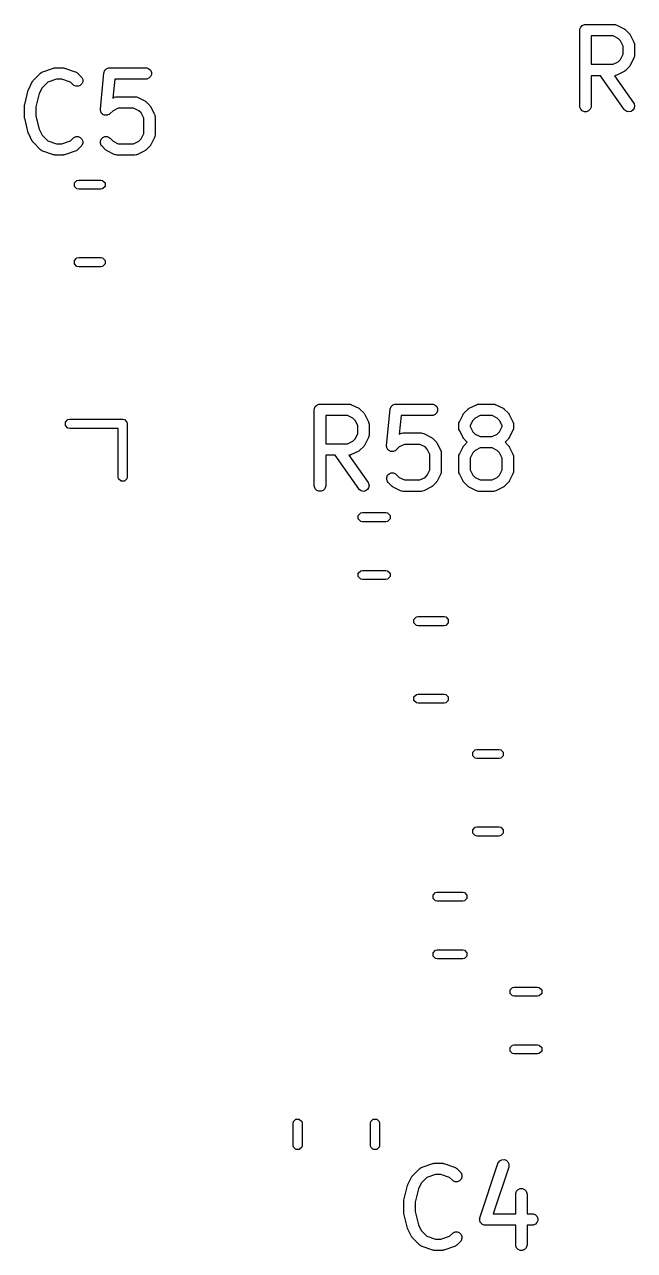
# Model space of a CAD drawing. Extents: x 1.07 to 8.07, y -3.47 to -0.77.
# Drawn here: x 5.261 to 5.578, y -2.167 to -1.531 of the extents above; entities that cross this region are included whole.
import ezdxf

# ---------------------------------------------------------------- set-up
doc = ezdxf.new("R2010")
doc.units = 0
doc.header["$MEASUREMENT"] = 0
doc.layers.add('BLACK', color=7, linetype='CONTINUOUS')

msp = doc.modelspace()

# ---------------------------------------------------------------- linework, layer by layer
at = {"layer": 'BLACK', "linetype": 'CONTINUOUS'}
for p, q in [((5.54969, -1.53308), (5.55013, -1.53201)), ((5.55013, -1.53201), (5.55095, -1.5312)), ((5.55095, -1.5312), (5.55201, -1.53076)), ((5.55201, -1.53076), (5.55259, -1.5307)), ((5.55259, -1.5307), (5.56759, -1.5307)), ((5.56759, -1.5307), (5.56816, -1.53076)), ((5.56816, -1.53076), (5.56826, -1.5308)), ((5.56826, -1.5308), (5.56837, -1.53081)), ((5.56837, -1.53081), (5.56891, -1.53101)), ((5.56891, -1.53101), (5.57266, -1.53289)), ((5.54963, -1.53365), (5.54969, -1.53308)), ((5.54963, -1.57302), (5.54963, -1.53365)), ((5.56689, -1.53661), (5.55554, -1.53661)), ((5.55554, -1.53661), (5.55554, -1.55132)), ((5.56959, -1.53796), (5.56689, -1.53661)), ((5.57078, -1.53915), (5.56959, -1.53796)), ((5.57266, -1.53289), (5.5729, -1.53304)), ((5.5729, -1.53304), (5.57298, -1.53307)), ((5.57298, -1.53307), (5.57306, -1.53314)), ((5.57306, -1.53314), (5.57315, -1.5332)), ((5.57315, -1.5332), (5.5732, -1.53326)), ((5.5732, -1.53326), (5.57342, -1.53344)), ((5.57342, -1.53344), (5.5753, -1.53532)), ((5.5753, -1.53532), (5.57548, -1.53554)), ((5.57548, -1.53554), (5.57554, -1.53559)), ((5.57554, -1.53559), (5.5756, -1.53568)), ((5.5756, -1.53568), (5.57566, -1.53576)), ((5.57566, -1.53576), (5.57569, -1.53584)), ((5.57569, -1.53584), (5.57585, -1.53608)), ((5.57585, -1.53608), (5.57773, -1.53983)), ((5.57213, -1.54185), (5.57078, -1.53915)), ((5.57213, -1.54608), (5.57213, -1.54185)), ((5.57773, -1.53983), (5.57793, -1.54037)), ((5.57793, -1.54037), (5.57794, -1.54048)), ((5.57794, -1.54048), (5.57798, -1.54058)), ((5.57798, -1.54058), (5.57804, -1.54115)), ((5.57804, -1.54115), (5.57804, -1.54678)), ((5.55554, -1.55132), (5.56689, -1.55132)), ((5.56689, -1.55132), (5.56959, -1.54998)), ((5.56959, -1.54998), (5.57078, -1.54878)), ((5.57078, -1.54878), (5.57213, -1.54608)), ((5.57773, -1.5481), (5.57585, -1.55185)), ((5.57793, -1.54756), (5.57773, -1.5481)), ((5.57794, -1.54745), (5.57793, -1.54756)), ((5.57798, -1.54735), (5.57794, -1.54745)), ((5.57804, -1.54678), (5.57798, -1.54735)), ((5.266, -1.55963), (5.26975, -1.55588)), ((5.26975, -1.55588), (5.2702, -1.55551)), ((5.2702, -1.55551), (5.2703, -1.55547)), ((5.2703, -1.55547), (5.27038, -1.5554)), ((5.27038, -1.5554), (5.27091, -1.55517)), ((5.27091, -1.55517), (5.27653, -1.55329)), ((5.27653, -1.55329), (5.27682, -1.55323)), ((5.27682, -1.55323), (5.27689, -1.5532)), ((5.27689, -1.5532), (5.27699, -1.55319)), ((5.27699, -1.55319), (5.2771, -1.55317)), ((5.2771, -1.55317), (5.27717, -1.55317)), ((5.27717, -1.55317), (5.27747, -1.55314)), ((5.27747, -1.55314), (5.28121, -1.55314)), ((5.28121, -1.55314), (5.28151, -1.55317)), ((5.28151, -1.55317), (5.28158, -1.55317)), ((5.28158, -1.55317), (5.28169, -1.55319)), ((5.28169, -1.55319), (5.28179, -1.5532)), ((5.28179, -1.5532), (5.28186, -1.55323)), ((5.28186, -1.55323), (5.28215, -1.55329)), ((5.28215, -1.55329), (5.28777, -1.55517)), ((5.28777, -1.55517), (5.2883, -1.5554)), ((5.2883, -1.5554), (5.28838, -1.55547)), ((5.28838, -1.55547), (5.28848, -1.55551)), ((5.28848, -1.55551), (5.28893, -1.55588)), ((5.28893, -1.55588), (5.2908, -1.55776)), ((5.2908, -1.55776), (5.29117, -1.5582)), ((5.30077, -1.57455), (5.30265, -1.5558)), ((5.30265, -1.5558), (5.30269, -1.55559)), ((5.30269, -1.55552), (5.30272, -1.55545)), ((5.30269, -1.55559), (5.30269, -1.55552)), ((5.30272, -1.55545), (5.30276, -1.55523)), ((5.30276, -1.55523), (5.30297, -1.55485)), ((5.30297, -1.55485), (5.30313, -1.55445)), ((5.30313, -1.55445), (5.30324, -1.55435)), ((5.30324, -1.55435), (5.30331, -1.55422)), ((5.30331, -1.55422), (5.30364, -1.55395)), ((5.30364, -1.55395), (5.30395, -1.55364)), ((5.30395, -1.55364), (5.30408, -1.55358)), ((5.30408, -1.55358), (5.3042, -1.55349)), ((5.3042, -1.55349), (5.30461, -1.55336)), ((5.30461, -1.55336), (5.30501, -1.5532)), ((5.30501, -1.5532), (5.30523, -1.55318)), ((5.30523, -1.55318), (5.3053, -1.55316)), ((5.3053, -1.55316), (5.30537, -1.55316)), ((5.30537, -1.55316), (5.30559, -1.55314)), ((5.30559, -1.55314), (5.32433, -1.55314)), ((5.32433, -1.55314), (5.32491, -1.5532)), ((5.32491, -1.5532), (5.32597, -1.55364)), ((5.32597, -1.55364), (5.32679, -1.55445)), ((5.32679, -1.55774), (5.32597, -1.55855)), ((5.32679, -1.55445), (5.32723, -1.55552)), ((5.32723, -1.55667), (5.32679, -1.55774)), ((5.32723, -1.55552), (5.32723, -1.55667)), ((5.56042, -1.55723), (5.55554, -1.55723)), ((5.55554, -1.55723), (5.55554, -1.57302)), ((5.57267, -1.57472), (5.56042, -1.55723)), ((5.56816, -1.55717), (5.56763, -1.55723)), ((5.56763, -1.55723), (5.5775, -1.57133)), ((5.56826, -1.55713), (5.56816, -1.55717)), ((5.56837, -1.55712), (5.56826, -1.55713)), ((5.56891, -1.55692), (5.56837, -1.55712)), ((5.57266, -1.55504), (5.56891, -1.55692)), ((5.5729, -1.55489), (5.57266, -1.55504)), ((5.57298, -1.55486), (5.5729, -1.55489)), ((5.57306, -1.55479), (5.57298, -1.55486)), ((5.57315, -1.55473), (5.57306, -1.55479)), ((5.5732, -1.55468), (5.57315, -1.55473)), ((5.57342, -1.55449), (5.5732, -1.55468)), ((5.5753, -1.55262), (5.57342, -1.55449)), ((5.57548, -1.55239), (5.5753, -1.55262)), ((5.57554, -1.55234), (5.57548, -1.55239)), ((5.5756, -1.55225), (5.57554, -1.55234)), ((5.57566, -1.55217), (5.5756, -1.55225)), ((5.57569, -1.5521), (5.57566, -1.55217)), ((5.57585, -1.55185), (5.57569, -1.5521)), ((5.26358, -1.56415), (5.26545, -1.5604)), ((5.26545, -1.5604), (5.26561, -1.56015)), ((5.26561, -1.56015), (5.26564, -1.56008)), ((5.26564, -1.56008), (5.2657, -1.56)), ((5.2657, -1.56), (5.26576, -1.55991)), ((5.26576, -1.55991), (5.26582, -1.55986)), ((5.26582, -1.55986), (5.266, -1.55963)), ((5.27052, -1.56347), (5.269, -1.5665)), ((5.27344, -1.56055), (5.27052, -1.56347)), ((5.27794, -1.55905), (5.27344, -1.56055)), ((5.28074, -1.55905), (5.27794, -1.55905)), ((5.28524, -1.56055), (5.28074, -1.55905)), ((5.28663, -1.56193), (5.28524, -1.56055)), ((5.28707, -1.5623), (5.28663, -1.56193)), ((5.28814, -1.56274), (5.28707, -1.5623)), ((5.28929, -1.56274), (5.28814, -1.56274)), ((5.29035, -1.5623), (5.28929, -1.56274)), ((5.29117, -1.56149), (5.29035, -1.5623)), ((5.29117, -1.5582), (5.29161, -1.55927)), ((5.29161, -1.56042), (5.29117, -1.56149)), ((5.29161, -1.55927), (5.29161, -1.56042)), ((5.30826, -1.55905), (5.30728, -1.56882)), ((5.32433, -1.55905), (5.30826, -1.55905)), ((5.32491, -1.55899), (5.32433, -1.55905)), ((5.32597, -1.55855), (5.32491, -1.55899)), ((5.26148, -1.57225), (5.26335, -1.56475)), ((5.26335, -1.56475), (5.26337, -1.56471)), ((5.26337, -1.56469), (5.26346, -1.56445)), ((5.26337, -1.56471), (5.26337, -1.56469)), ((5.26346, -1.56445), (5.26355, -1.56421)), ((5.26355, -1.56421), (5.26356, -1.56419)), ((5.26356, -1.56419), (5.26358, -1.56415)), ((5.269, -1.5665), (5.26729, -1.57333)), ((5.30728, -1.56882), (5.30802, -1.56845)), ((5.30802, -1.56845), (5.30856, -1.56825)), ((5.30856, -1.56825), (5.30866, -1.56824)), ((5.30866, -1.56824), (5.30876, -1.5682)), ((5.30876, -1.5682), (5.30934, -1.56814)), ((5.30934, -1.56814), (5.31871, -1.56814)), ((5.31871, -1.56814), (5.31929, -1.5682)), ((5.31929, -1.5682), (5.31938, -1.56824)), ((5.31938, -1.56824), (5.31949, -1.56825)), ((5.31949, -1.56825), (5.32003, -1.56845)), ((5.32003, -1.56845), (5.32378, -1.57033)), ((5.32378, -1.57033), (5.32403, -1.57048)), ((5.32403, -1.57048), (5.3241, -1.57051)), ((5.26139, -1.57282), (5.26142, -1.57261)), ((5.2614, -1.57287), (5.26139, -1.57282)), ((5.26139, -1.57297), (5.2614, -1.57287)), ((5.26139, -1.57859), (5.26139, -1.57297)), ((5.26142, -1.57261), (5.26145, -1.57239)), ((5.26145, -1.57239), (5.26146, -1.57235)), ((5.26146, -1.57235), (5.26148, -1.57225)), ((5.26729, -1.57333), (5.26729, -1.57823)), ((5.30077, -1.57513), (5.30077, -1.57455)), ((5.30082, -1.57527), (5.30077, -1.57513)), ((5.30082, -1.57542), (5.30082, -1.57527)), ((5.30098, -1.57582), (5.30082, -1.57542)), ((5.30111, -1.57623), (5.30098, -1.57582)), ((5.3012, -1.57635), (5.30111, -1.57623)), ((5.30126, -1.57648), (5.3012, -1.57635)), ((5.30156, -1.57679), (5.30126, -1.57648)), ((5.30184, -1.57712), (5.30156, -1.57679)), ((5.30734, -1.57539), (5.3058, -1.57693)), ((5.31003, -1.57405), (5.30734, -1.57539)), ((5.31801, -1.57405), (5.31003, -1.57405)), ((5.32071, -1.57539), (5.31801, -1.57405)), ((5.32191, -1.57659), (5.32071, -1.57539)), ((5.32326, -1.57929), (5.32191, -1.57659)), ((5.3241, -1.57051), (5.32418, -1.57058)), ((5.32418, -1.57058), (5.32427, -1.57064)), ((5.32427, -1.57064), (5.32432, -1.57069)), ((5.32432, -1.57069), (5.32455, -1.57088)), ((5.32455, -1.57088), (5.32642, -1.57275)), ((5.32642, -1.57275), (5.32661, -1.57298)), ((5.32661, -1.57298), (5.32667, -1.57303)), ((5.32667, -1.57303), (5.32672, -1.57312)), ((5.32672, -1.57312), (5.32679, -1.5732)), ((5.32679, -1.5732), (5.32682, -1.57327)), ((5.32682, -1.57327), (5.32698, -1.57352)), ((5.32698, -1.57352), (5.32885, -1.57727)), ((5.54969, -1.5736), (5.54963, -1.57302)), ((5.55013, -1.57466), (5.54969, -1.5736)), ((5.55095, -1.57548), (5.55013, -1.57466)), ((5.55201, -1.57592), (5.55095, -1.57548)), ((5.55316, -1.57592), (5.55201, -1.57592)), ((5.55423, -1.57548), (5.55316, -1.57592)), ((5.55504, -1.57466), (5.55423, -1.57548)), ((5.55548, -1.5736), (5.55504, -1.57466)), ((5.55554, -1.57302), (5.55548, -1.5736)), ((5.57304, -1.57516), (5.57267, -1.57472)), ((5.57401, -1.57578), (5.57304, -1.57516)), ((5.57515, -1.57598), (5.57401, -1.57578)), ((5.57627, -1.57573), (5.57515, -1.57598)), ((5.57722, -1.57507), (5.57627, -1.57573)), ((5.57784, -1.57409), (5.57722, -1.57507)), ((5.5775, -1.57133), (5.57779, -1.57184)), ((5.57779, -1.57184), (5.57804, -1.57296)), ((5.57804, -1.57296), (5.57784, -1.57409)), ((5.2614, -1.57869), (5.26139, -1.57859)), ((5.26139, -1.57874), (5.2614, -1.57869)), ((5.26142, -1.57895), (5.26139, -1.57874)), ((5.26145, -1.57917), (5.26142, -1.57895)), ((5.26146, -1.57921), (5.26145, -1.57917)), ((5.26148, -1.57931), (5.26146, -1.57921)), ((5.26335, -1.58681), (5.26148, -1.57931)), ((5.26729, -1.57823), (5.269, -1.58506)), ((5.30197, -1.57719), (5.30184, -1.57712)), ((5.30207, -1.5773), (5.30197, -1.57719)), ((5.30247, -1.57746), (5.30207, -1.5773)), ((5.30285, -1.57767), (5.30247, -1.57746)), ((5.303, -1.57768), (5.30285, -1.57767)), ((5.30314, -1.57774), (5.303, -1.57768)), ((5.30357, -1.57774), (5.30314, -1.57774)), ((5.304, -1.57778), (5.30357, -1.57774)), ((5.30414, -1.57774), (5.304, -1.57778)), ((5.30429, -1.57774), (5.30414, -1.57774)), ((5.30469, -1.57757), (5.30429, -1.57774)), ((5.3051, -1.57745), (5.30469, -1.57757)), ((5.30522, -1.57735), (5.3051, -1.57745)), ((5.30535, -1.5773), (5.30522, -1.57735)), ((5.3058, -1.57693), (5.30535, -1.5773)), ((5.32326, -1.58727), (5.32326, -1.57929)), ((5.32885, -1.57727), (5.32906, -1.57781)), ((5.32906, -1.57781), (5.32906, -1.57792)), ((5.32906, -1.57792), (5.32911, -1.57802)), ((5.32911, -1.57802), (5.32916, -1.57859)), ((5.32916, -1.57859), (5.32916, -1.58797)), ((5.26337, -1.58685), (5.26335, -1.58681)), ((5.26337, -1.58687), (5.26337, -1.58685)), ((5.26346, -1.58711), (5.26337, -1.58687)), ((5.26355, -1.58735), (5.26346, -1.58711)), ((5.26356, -1.58737), (5.26355, -1.58735)), ((5.26358, -1.58741), (5.26356, -1.58737)), ((5.26545, -1.59116), (5.26358, -1.58741)), ((5.269, -1.58506), (5.27052, -1.58809)), ((5.27052, -1.58809), (5.27344, -1.59101)), ((5.28663, -1.58963), (5.28707, -1.58926)), ((5.28707, -1.58926), (5.28814, -1.58882)), ((5.28814, -1.58882), (5.28929, -1.58882)), ((5.28929, -1.58882), (5.29035, -1.58926)), ((5.29035, -1.58926), (5.29117, -1.59008)), ((5.30126, -1.59008), (5.30207, -1.58926)), ((5.30207, -1.58926), (5.30314, -1.58882)), ((5.30314, -1.58882), (5.30429, -1.58882)), ((5.30429, -1.58882), (5.30535, -1.58926)), ((5.30535, -1.58926), (5.3058, -1.58963)), ((5.32191, -1.58997), (5.32326, -1.58727)), ((5.32885, -1.58929), (5.32698, -1.59304)), ((5.32906, -1.58875), (5.32885, -1.58929)), ((5.32911, -1.58854), (5.32906, -1.58864)), ((5.32906, -1.58864), (5.32906, -1.58875)), ((5.32916, -1.58797), (5.32911, -1.58854)), ((5.26561, -1.59141), (5.26545, -1.59116)), ((5.26564, -1.59148), (5.26561, -1.59141)), ((5.2657, -1.59156), (5.26564, -1.59148)), ((5.26576, -1.59165), (5.2657, -1.59156)), ((5.26582, -1.5917), (5.26576, -1.59165)), ((5.266, -1.59193), (5.26582, -1.5917)), ((5.26975, -1.59568), (5.266, -1.59193)), ((5.2702, -1.59605), (5.26975, -1.59568)), ((5.27344, -1.59101), (5.27794, -1.59251)), ((5.27794, -1.59251), (5.28074, -1.59251)), ((5.28074, -1.59251), (5.28524, -1.59101)), ((5.28524, -1.59101), (5.28663, -1.58963)), ((5.28893, -1.59568), (5.28848, -1.59605)), ((5.2908, -1.5938), (5.28893, -1.59568)), ((5.29117, -1.59336), (5.2908, -1.5938)), ((5.29117, -1.59008), (5.29161, -1.59114)), ((5.29161, -1.59229), (5.29117, -1.59336)), ((5.29161, -1.59114), (5.29161, -1.59229)), ((5.30082, -1.59114), (5.30126, -1.59008)), ((5.30082, -1.59229), (5.30082, -1.59114)), ((5.30126, -1.59336), (5.30082, -1.59229)), ((5.30162, -1.5938), (5.30126, -1.59336)), ((5.3035, -1.59568), (5.30162, -1.5938)), ((5.30373, -1.59586), (5.3035, -1.59568)), ((5.30378, -1.59592), (5.30373, -1.59586)), ((5.30387, -1.59598), (5.30378, -1.59592)), ((5.3058, -1.58963), (5.30734, -1.59116)), ((5.30734, -1.59116), (5.31003, -1.59251)), ((5.31003, -1.59251), (5.31801, -1.59251)), ((5.31801, -1.59251), (5.32071, -1.59116)), ((5.32071, -1.59116), (5.32191, -1.58997)), ((5.32427, -1.59592), (5.32418, -1.59598)), ((5.32432, -1.59586), (5.32427, -1.59592)), ((5.32455, -1.59568), (5.32432, -1.59586)), ((5.32642, -1.5938), (5.32455, -1.59568)), ((5.32661, -1.59358), (5.32642, -1.5938)), ((5.32667, -1.59353), (5.32661, -1.59358)), ((5.32672, -1.59344), (5.32667, -1.59353)), ((5.32679, -1.59336), (5.32672, -1.59344)), ((5.32682, -1.59328), (5.32679, -1.59336)), ((5.32698, -1.59304), (5.32682, -1.59328)), ((5.2703, -1.59609), (5.2702, -1.59605)), ((5.27038, -1.59616), (5.2703, -1.59609)), ((5.27091, -1.59639), (5.27038, -1.59616)), ((5.27653, -1.59827), (5.27091, -1.59639)), ((5.27682, -1.59833), (5.27653, -1.59827)), ((5.27689, -1.59836), (5.27682, -1.59833)), ((5.27699, -1.59837), (5.27689, -1.59836)), ((5.2771, -1.59839), (5.27699, -1.59837)), ((5.27717, -1.59839), (5.2771, -1.59839)), ((5.27747, -1.59842), (5.27717, -1.59839)), ((5.28121, -1.59842), (5.27747, -1.59842)), ((5.28151, -1.59839), (5.28121, -1.59842)), ((5.28158, -1.59839), (5.28151, -1.59839)), ((5.28169, -1.59837), (5.28158, -1.59839)), ((5.28179, -1.59836), (5.28169, -1.59837)), ((5.28186, -1.59833), (5.28179, -1.59836)), ((5.28215, -1.59827), (5.28186, -1.59833)), ((5.28777, -1.59639), (5.28215, -1.59827)), ((5.2883, -1.59616), (5.28777, -1.59639)), ((5.28838, -1.59609), (5.2883, -1.59616)), ((5.28848, -1.59605), (5.28838, -1.59609)), ((5.30395, -1.59605), (5.30387, -1.59598)), ((5.30402, -1.59608), (5.30395, -1.59605)), ((5.30427, -1.59623), (5.30402, -1.59608)), ((5.30802, -1.59811), (5.30427, -1.59623)), ((5.30856, -1.59831), (5.30802, -1.59811)), ((5.30866, -1.59832), (5.30856, -1.59831)), ((5.30876, -1.59836), (5.30866, -1.59832)), ((5.30934, -1.59842), (5.30876, -1.59836)), ((5.31871, -1.59842), (5.30934, -1.59842)), ((5.31929, -1.59836), (5.31871, -1.59842)), ((5.31938, -1.59832), (5.31929, -1.59836)), ((5.31949, -1.59831), (5.31938, -1.59832)), ((5.32003, -1.59811), (5.31949, -1.59831)), ((5.32378, -1.59623), (5.32003, -1.59811)), ((5.32403, -1.59608), (5.32378, -1.59623)), ((5.3241, -1.59605), (5.32403, -1.59608)), ((5.32418, -1.59598), (5.3241, -1.59605)), ((5.28733, -1.61288), (5.28861, -1.6116)), ((5.28733, -1.61468), (5.28733, -1.61288)), ((5.28861, -1.61596), (5.28733, -1.61468)), ((5.28861, -1.6116), (5.28952, -1.61142)), ((5.28952, -1.61142), (5.30103, -1.61142)), ((5.30103, -1.61142), (5.30194, -1.6116)), ((5.30194, -1.6116), (5.30322, -1.61288)), ((5.30322, -1.61468), (5.30194, -1.61596)), ((5.30322, -1.61288), (5.30322, -1.61468)), ((5.28952, -1.61614), (5.28861, -1.61596)), ((5.30103, -1.61614), (5.28952, -1.61614)), ((5.30194, -1.61596), (5.30103, -1.61614)), ((5.28733, -1.65303), (5.28861, -1.65175)), ((5.28733, -1.65484), (5.28733, -1.65303)), ((5.28861, -1.65175), (5.28952, -1.65157)), ((5.28952, -1.65157), (5.30103, -1.65157)), ((5.30103, -1.65157), (5.30194, -1.65175)), ((5.30194, -1.65175), (5.30322, -1.65303)), ((5.30322, -1.65303), (5.30322, -1.65484)), ((5.28861, -1.65612), (5.28733, -1.65484)), ((5.28952, -1.6563), (5.28861, -1.65612)), ((5.30103, -1.6563), (5.28952, -1.6563)), ((5.30194, -1.65612), (5.30103, -1.6563)), ((5.30322, -1.65484), (5.30194, -1.65612)), ((5.4119, -1.72993), (5.41234, -1.72886)), ((5.41234, -1.72886), (5.41315, -1.72805)), ((5.41315, -1.72805), (5.41422, -1.72761)), ((5.41422, -1.72761), (5.41479, -1.72755)), ((5.41479, -1.72755), (5.42979, -1.72755)), ((5.42979, -1.72755), (5.43037, -1.72761)), ((5.43037, -1.72761), (5.43046, -1.72765)), ((5.43046, -1.72765), (5.43057, -1.72766)), ((5.43057, -1.72766), (5.43111, -1.72786)), ((5.43111, -1.72786), (5.43486, -1.72974)), ((5.45134, -1.72964), (5.45154, -1.72926)), ((5.45154, -1.72926), (5.45171, -1.72886)), ((5.45171, -1.72886), (5.45181, -1.72876)), ((5.45181, -1.72876), (5.45188, -1.72863)), ((5.45188, -1.72863), (5.45222, -1.72835)), ((5.45222, -1.72835), (5.45252, -1.72805)), ((5.45252, -1.72805), (5.45266, -1.72799)), ((5.45266, -1.72799), (5.45277, -1.7279)), ((5.45277, -1.7279), (5.45319, -1.72777)), ((5.45319, -1.72777), (5.45359, -1.72761)), ((5.45359, -1.72761), (5.45381, -1.72759)), ((5.45381, -1.72759), (5.45388, -1.72757)), ((5.45388, -1.72757), (5.45395, -1.72757)), ((5.45395, -1.72757), (5.45416, -1.72755)), ((5.45416, -1.72755), (5.47291, -1.72755)), ((5.47291, -1.72755), (5.47349, -1.72761)), ((5.47349, -1.72761), (5.47455, -1.72805)), ((5.47455, -1.72805), (5.47536, -1.72886)), ((5.47536, -1.72886), (5.47581, -1.72993)), ((5.49221, -1.72974), (5.49596, -1.72786)), ((5.49596, -1.72786), (5.4965, -1.72766)), ((5.4965, -1.72766), (5.49661, -1.72765)), ((5.49661, -1.72765), (5.49671, -1.72761)), ((5.49671, -1.72761), (5.49728, -1.72755)), ((5.49728, -1.72755), (5.50478, -1.72755)), ((5.50478, -1.72755), (5.50536, -1.72761)), ((5.50536, -1.72761), (5.50545, -1.72765)), ((5.50545, -1.72765), (5.50556, -1.72766)), ((5.50556, -1.72766), (5.5061, -1.72786)), ((5.5061, -1.72786), (5.50985, -1.72974)), ((5.28266, -1.73689), (5.28394, -1.73561)), ((5.28394, -1.73561), (5.28484, -1.73543)), ((5.28484, -1.73543), (5.3124, -1.73543)), ((5.3124, -1.73543), (5.31331, -1.73561)), ((5.31331, -1.73561), (5.31458, -1.73689)), ((5.41184, -1.7305), (5.4119, -1.72993)), ((5.41184, -1.76987), (5.41184, -1.7305)), ((5.42909, -1.73346), (5.41774, -1.73346)), ((5.41774, -1.73346), (5.41774, -1.74817)), ((5.43179, -1.73481), (5.42909, -1.73346)), ((5.43299, -1.736), (5.43179, -1.73481)), ((5.43486, -1.72974), (5.43511, -1.72989)), ((5.43511, -1.72989), (5.43518, -1.72992)), ((5.43518, -1.72992), (5.43526, -1.72999)), ((5.43526, -1.72999), (5.43535, -1.73005)), ((5.43535, -1.73005), (5.4354, -1.73011)), ((5.4354, -1.73011), (5.43563, -1.73029)), ((5.43563, -1.73029), (5.4375, -1.73217)), ((5.4375, -1.73217), (5.43769, -1.73239)), ((5.43769, -1.73239), (5.43775, -1.73244)), ((5.43775, -1.73244), (5.4378, -1.73253)), ((5.4378, -1.73253), (5.43787, -1.73261)), ((5.43787, -1.73261), (5.4379, -1.73269)), ((5.4379, -1.73269), (5.43806, -1.73293)), ((5.43806, -1.73293), (5.43993, -1.73668)), ((5.44935, -1.74896), (5.45122, -1.73021)), ((5.45122, -1.73021), (5.45127, -1.73)), ((5.45127, -1.72993), (5.45129, -1.72986)), ((5.45127, -1.73), (5.45127, -1.72993)), ((5.45129, -1.72986), (5.45134, -1.72964)), ((5.45683, -1.73346), (5.45586, -1.74323)), ((5.47291, -1.73346), (5.45683, -1.73346)), ((5.47349, -1.7334), (5.47291, -1.73346)), ((5.47455, -1.73296), (5.47349, -1.7334)), ((5.47536, -1.73215), (5.47455, -1.73296)), ((5.47581, -1.73108), (5.47536, -1.73215)), ((5.47581, -1.72993), (5.47581, -1.73108)), ((5.48714, -1.73668), (5.48902, -1.73293)), ((5.48902, -1.73293), (5.48917, -1.73269)), ((5.48917, -1.73269), (5.4892, -1.73261)), ((5.4892, -1.73261), (5.48927, -1.73253)), ((5.48927, -1.73253), (5.48932, -1.73244)), ((5.48932, -1.73244), (5.48938, -1.73239)), ((5.48938, -1.73239), (5.48957, -1.73217)), ((5.48957, -1.73217), (5.49144, -1.73029)), ((5.49144, -1.73029), (5.49167, -1.73011)), ((5.49167, -1.73011), (5.49172, -1.73005)), ((5.49172, -1.73005), (5.49181, -1.72999)), ((5.49181, -1.72999), (5.49189, -1.72992)), ((5.49189, -1.72992), (5.49196, -1.72989)), ((5.49196, -1.72989), (5.49221, -1.72974)), ((5.49528, -1.73481), (5.49408, -1.736)), ((5.49798, -1.73346), (5.49528, -1.73481)), ((5.50408, -1.73346), (5.49798, -1.73346)), ((5.50678, -1.73481), (5.50408, -1.73346)), ((5.50798, -1.736), (5.50678, -1.73481)), ((5.50985, -1.72974), (5.5101, -1.72989)), ((5.5101, -1.72989), (5.51017, -1.72992)), ((5.51017, -1.72992), (5.51025, -1.72999)), ((5.51025, -1.72999), (5.51034, -1.73005)), ((5.51034, -1.73005), (5.51039, -1.73011)), ((5.51039, -1.73011), (5.51062, -1.73029)), ((5.51062, -1.73029), (5.51249, -1.73217)), ((5.51249, -1.73217), (5.51268, -1.73239)), ((5.51268, -1.73239), (5.51274, -1.73244)), ((5.51274, -1.73244), (5.51279, -1.73253)), ((5.51279, -1.73253), (5.51286, -1.73261)), ((5.51286, -1.73261), (5.51289, -1.73269)), ((5.51289, -1.73269), (5.51305, -1.73293)), ((5.51305, -1.73293), (5.51492, -1.73668)), ((5.28266, -1.7387), (5.28266, -1.73689)), ((5.28394, -1.73998), (5.28266, -1.7387)), ((5.28484, -1.74016), (5.28394, -1.73998)), ((5.31004, -1.74016), (5.28484, -1.74016)), ((5.31004, -1.76535), (5.31004, -1.74016)), ((5.31458, -1.73689), (5.31476, -1.7378)), ((5.31476, -1.7378), (5.31476, -1.76535)), ((5.43434, -1.7387), (5.43299, -1.736)), ((5.43434, -1.74293), (5.43434, -1.7387)), ((5.43993, -1.73668), (5.44014, -1.73722)), ((5.44014, -1.73722), (5.44014, -1.73733)), ((5.44014, -1.73733), (5.44019, -1.73743)), ((5.44019, -1.73743), (5.44024, -1.738)), ((5.44024, -1.738), (5.44024, -1.74363)), ((5.48683, -1.738), (5.48689, -1.73743)), ((5.48683, -1.73988), (5.48683, -1.738)), ((5.48689, -1.74045), (5.48683, -1.73988)), ((5.48689, -1.73743), (5.48693, -1.73733)), ((5.48693, -1.74055), (5.48689, -1.74045)), ((5.48693, -1.73722), (5.48714, -1.73668)), ((5.48693, -1.73733), (5.48693, -1.73722)), ((5.48693, -1.74066), (5.48693, -1.74055)), ((5.48714, -1.7412), (5.48693, -1.74066)), ((5.48902, -1.74495), (5.48714, -1.7412)), ((5.49408, -1.736), (5.49274, -1.7387)), ((5.49274, -1.7387), (5.49274, -1.73918)), ((5.49274, -1.73918), (5.49408, -1.74188)), ((5.49408, -1.74188), (5.49528, -1.74308)), ((5.50678, -1.74308), (5.50798, -1.74188)), ((5.50933, -1.7387), (5.50798, -1.736)), ((5.50798, -1.74188), (5.50933, -1.73918)), ((5.50933, -1.73918), (5.50933, -1.7387)), ((5.51492, -1.7412), (5.51305, -1.74495)), ((5.51492, -1.73668), (5.51513, -1.73722)), ((5.51513, -1.74066), (5.51492, -1.7412)), ((5.51513, -1.73722), (5.51514, -1.73733)), ((5.51514, -1.74055), (5.51513, -1.74066)), ((5.51514, -1.73733), (5.51518, -1.73743)), ((5.51518, -1.74045), (5.51514, -1.74055)), ((5.51518, -1.73743), (5.51523, -1.738)), ((5.51523, -1.73988), (5.51518, -1.74045)), ((5.51523, -1.738), (5.51523, -1.73988)), ((5.41774, -1.74817), (5.42909, -1.74817)), ((5.42909, -1.74817), (5.43179, -1.74683)), ((5.43179, -1.74683), (5.43299, -1.74563)), ((5.43299, -1.74563), (5.43434, -1.74293)), ((5.43993, -1.74495), (5.43806, -1.7487)), ((5.44014, -1.74441), (5.43993, -1.74495)), ((5.44019, -1.7442), (5.44014, -1.7443)), ((5.44014, -1.7443), (5.44014, -1.74441)), ((5.44024, -1.74363), (5.44019, -1.7442)), ((5.45586, -1.74323), (5.45659, -1.74286)), ((5.45861, -1.74846), (5.45591, -1.7498)), ((5.45659, -1.74286), (5.45713, -1.74265)), ((5.45713, -1.74265), (5.45724, -1.74265)), ((5.45724, -1.74265), (5.45734, -1.74261)), ((5.45734, -1.74261), (5.45791, -1.74255)), ((5.45791, -1.74255), (5.46729, -1.74255)), ((5.46659, -1.74846), (5.45861, -1.74846)), ((5.46929, -1.7498), (5.46659, -1.74846)), ((5.46729, -1.74255), (5.46786, -1.74261)), ((5.46786, -1.74261), (5.46796, -1.74265)), ((5.46796, -1.74265), (5.46807, -1.74265)), ((5.46807, -1.74265), (5.46861, -1.74286)), ((5.46861, -1.74286), (5.47236, -1.74474)), ((5.47236, -1.74474), (5.4726, -1.74489)), ((5.4726, -1.74489), (5.47268, -1.74492)), ((5.47268, -1.74492), (5.47276, -1.74499)), ((5.47276, -1.74499), (5.47285, -1.74504)), ((5.47285, -1.74504), (5.4729, -1.7451)), ((5.4729, -1.7451), (5.47312, -1.74529)), ((5.47312, -1.74529), (5.475, -1.74716)), ((5.475, -1.74716), (5.47518, -1.74739)), ((5.47518, -1.74739), (5.47524, -1.74744)), ((5.47524, -1.74744), (5.4753, -1.74753)), ((5.4753, -1.74753), (5.47536, -1.74761)), ((5.47536, -1.74761), (5.47539, -1.74768)), ((5.47539, -1.74768), (5.47555, -1.74793)), ((5.47555, -1.74793), (5.47743, -1.75168)), ((5.48917, -1.7452), (5.48902, -1.74495)), ((5.4892, -1.74527), (5.48917, -1.7452)), ((5.48927, -1.74535), (5.4892, -1.74527)), ((5.48932, -1.74544), (5.48927, -1.74535)), ((5.48938, -1.74549), (5.48932, -1.74544)), ((5.48957, -1.74572), (5.48938, -1.74549)), ((5.49123, -1.74738), (5.48957, -1.74572)), ((5.48957, -1.74904), (5.49123, -1.74738)), ((5.49528, -1.74308), (5.49798, -1.74442)), ((5.49798, -1.74442), (5.50408, -1.74442)), ((5.50408, -1.74442), (5.50678, -1.74308)), ((5.51249, -1.74572), (5.51083, -1.74738)), ((5.51083, -1.74738), (5.51249, -1.74904)), ((5.51268, -1.74549), (5.51249, -1.74572)), ((5.51274, -1.74544), (5.51268, -1.74549)), ((5.51279, -1.74535), (5.51274, -1.74544)), ((5.51286, -1.74527), (5.51279, -1.74535)), ((5.51289, -1.7452), (5.51286, -1.74527)), ((5.51305, -1.74495), (5.51289, -1.7452)), ((5.42263, -1.75408), (5.41774, -1.75408)), ((5.41774, -1.75408), (5.41774, -1.76987)), ((5.43487, -1.77157), (5.42263, -1.75408)), ((5.43037, -1.75402), (5.42983, -1.75408)), ((5.42983, -1.75408), (5.43971, -1.76818)), ((5.43046, -1.75398), (5.43037, -1.75402)), ((5.43057, -1.75398), (5.43046, -1.75398)), ((5.43111, -1.75377), (5.43057, -1.75398)), ((5.43486, -1.75189), (5.43111, -1.75377)), ((5.43511, -1.75174), (5.43486, -1.75189)), ((5.43518, -1.75171), (5.43511, -1.75174)), ((5.43526, -1.75164), (5.43518, -1.75171)), ((5.43535, -1.75158), (5.43526, -1.75164)), ((5.4354, -1.75153), (5.43535, -1.75158)), ((5.43563, -1.75134), (5.4354, -1.75153)), ((5.4375, -1.74947), (5.43563, -1.75134)), ((5.43769, -1.74924), (5.4375, -1.74947)), ((5.43775, -1.74919), (5.43769, -1.74924)), ((5.4378, -1.7491), (5.43775, -1.74919)), ((5.43787, -1.74902), (5.4378, -1.7491)), ((5.4379, -1.74895), (5.43787, -1.74902)), ((5.43806, -1.7487), (5.4379, -1.74895)), ((5.44935, -1.74954), (5.44935, -1.74896)), ((5.44939, -1.74968), (5.44935, -1.74954)), ((5.44939, -1.74983), (5.44939, -1.74968)), ((5.44956, -1.75023), (5.44939, -1.74983)), ((5.44968, -1.75064), (5.44956, -1.75023)), ((5.44978, -1.75076), (5.44968, -1.75064)), ((5.44983, -1.75089), (5.44978, -1.75076)), ((5.45014, -1.7512), (5.44983, -1.75089)), ((5.45041, -1.75153), (5.45014, -1.7512)), ((5.45054, -1.7516), (5.45041, -1.75153)), ((5.45065, -1.75171), (5.45054, -1.7516)), ((5.45105, -1.75187), (5.45065, -1.75171)), ((5.45143, -1.75208), (5.45105, -1.75187)), ((5.45157, -1.75209), (5.45143, -1.75208)), ((5.45171, -1.75215), (5.45157, -1.75209)), ((5.45214, -1.75215), (5.45171, -1.75215)), ((5.45257, -1.75219), (5.45214, -1.75215)), ((5.45271, -1.75215), (5.45257, -1.75219)), ((5.45286, -1.75215), (5.45271, -1.75215)), ((5.45326, -1.75198), (5.45286, -1.75215)), ((5.45368, -1.75186), (5.45326, -1.75198)), ((5.45379, -1.75176), (5.45368, -1.75186)), ((5.45393, -1.75171), (5.45379, -1.75176)), ((5.45438, -1.75134), (5.45393, -1.75171)), ((5.45591, -1.7498), (5.45438, -1.75134)), ((5.47048, -1.751), (5.46929, -1.7498)), ((5.47183, -1.7537), (5.47048, -1.751)), ((5.47183, -1.76168), (5.47183, -1.7537)), ((5.47743, -1.75168), (5.47763, -1.75222)), ((5.47763, -1.75222), (5.47764, -1.75233)), ((5.47764, -1.75233), (5.47768, -1.75243)), ((5.47768, -1.75243), (5.47774, -1.753)), ((5.47774, -1.753), (5.47774, -1.76238)), ((5.48683, -1.75488), (5.48689, -1.7543)), ((5.48683, -1.76238), (5.48683, -1.75488)), ((5.48689, -1.7543), (5.48693, -1.7542)), ((5.48693, -1.7541), (5.48714, -1.75356)), ((5.48693, -1.7542), (5.48693, -1.7541)), ((5.48714, -1.75356), (5.48902, -1.74981)), ((5.48902, -1.74981), (5.48917, -1.74956)), ((5.48917, -1.74956), (5.4892, -1.74949)), ((5.4892, -1.74949), (5.48927, -1.74941)), ((5.48927, -1.74941), (5.48932, -1.74932)), ((5.48932, -1.74932), (5.48938, -1.74927)), ((5.48938, -1.74927), (5.48957, -1.74904)), ((5.49408, -1.75288), (5.49274, -1.75557)), ((5.49528, -1.75168), (5.49408, -1.75288)), ((5.49798, -1.75033), (5.49528, -1.75168)), ((5.50408, -1.75033), (5.49798, -1.75033)), ((5.50678, -1.75168), (5.50408, -1.75033)), ((5.50798, -1.75288), (5.50678, -1.75168)), ((5.50933, -1.75557), (5.50798, -1.75288)), ((5.51249, -1.74904), (5.51268, -1.74927)), ((5.51268, -1.74927), (5.51274, -1.74932)), ((5.51274, -1.74932), (5.51279, -1.74941)), ((5.51279, -1.74941), (5.51286, -1.74949)), ((5.51286, -1.74949), (5.51289, -1.74956)), ((5.51289, -1.74956), (5.51305, -1.74981)), ((5.51305, -1.74981), (5.51492, -1.75356)), ((5.51492, -1.75356), (5.51513, -1.7541)), ((5.51513, -1.7541), (5.51514, -1.7542)), ((5.51514, -1.7542), (5.51518, -1.7543)), ((5.51518, -1.7543), (5.51523, -1.75488)), ((5.51523, -1.75488), (5.51523, -1.76238)), ((5.49274, -1.75557), (5.49274, -1.76168)), ((5.50933, -1.76168), (5.50933, -1.75557)), ((5.31022, -1.76626), (5.31004, -1.76535)), ((5.3115, -1.76754), (5.31022, -1.76626)), ((5.31331, -1.76754), (5.3115, -1.76754)), ((5.31458, -1.76626), (5.31331, -1.76754)), ((5.31476, -1.76535), (5.31458, -1.76626)), ((5.44939, -1.76555), (5.44983, -1.76448)), ((5.44939, -1.7667), (5.44939, -1.76555)), ((5.44983, -1.76777), (5.44939, -1.7667)), ((5.44983, -1.76448), (5.45065, -1.76367)), ((5.45065, -1.76367), (5.45171, -1.76323)), ((5.45171, -1.76323), (5.45286, -1.76323)), ((5.45286, -1.76323), (5.45393, -1.76367)), ((5.45393, -1.76367), (5.45438, -1.76404)), ((5.45438, -1.76404), (5.45591, -1.76557)), ((5.45591, -1.76557), (5.45861, -1.76692)), ((5.45861, -1.76692), (5.46659, -1.76692)), ((5.46659, -1.76692), (5.46929, -1.76557)), ((5.46929, -1.76557), (5.47048, -1.76438)), ((5.47048, -1.76438), (5.47183, -1.76168)), ((5.47555, -1.76745), (5.47539, -1.76769)), ((5.47743, -1.7637), (5.47555, -1.76745)), ((5.47763, -1.76316), (5.47743, -1.7637)), ((5.47764, -1.76305), (5.47763, -1.76316)), ((5.47768, -1.76295), (5.47764, -1.76305)), ((5.47774, -1.76238), (5.47768, -1.76295)), ((5.48689, -1.76295), (5.48683, -1.76238)), ((5.48693, -1.76305), (5.48689, -1.76295)), ((5.48693, -1.76316), (5.48693, -1.76305)), ((5.48714, -1.7637), (5.48693, -1.76316)), ((5.48902, -1.76745), (5.48714, -1.7637)), ((5.48917, -1.76769), (5.48902, -1.76745)), ((5.49274, -1.76168), (5.49408, -1.76438)), ((5.49408, -1.76438), (5.49528, -1.76557)), ((5.49528, -1.76557), (5.49798, -1.76692)), ((5.49798, -1.76692), (5.50408, -1.76692)), ((5.50408, -1.76692), (5.50678, -1.76557)), ((5.50678, -1.76557), (5.50798, -1.76438)), ((5.50798, -1.76438), (5.50933, -1.76168)), ((5.51305, -1.76745), (5.51289, -1.76769)), ((5.51492, -1.7637), (5.51305, -1.76745)), ((5.51513, -1.76316), (5.51492, -1.7637)), ((5.51514, -1.76305), (5.51513, -1.76316)), ((5.51518, -1.76295), (5.51514, -1.76305)), ((5.51523, -1.76238), (5.51518, -1.76295)), ((5.4119, -1.77045), (5.41184, -1.76987)), ((5.41234, -1.77152), (5.4119, -1.77045)), ((5.41315, -1.77233), (5.41234, -1.77152)), ((5.41422, -1.77277), (5.41315, -1.77233)), ((5.41537, -1.77277), (5.41422, -1.77277)), ((5.41643, -1.77233), (5.41537, -1.77277)), ((5.41725, -1.77152), (5.41643, -1.77233)), ((5.41769, -1.77045), (5.41725, -1.77152)), ((5.41774, -1.76987), (5.41769, -1.77045)), ((5.43525, -1.77201), (5.43487, -1.77157)), ((5.43622, -1.77263), (5.43525, -1.77201)), ((5.43735, -1.77283), (5.43622, -1.77263)), ((5.43848, -1.77258), (5.43735, -1.77283)), ((5.43942, -1.77192), (5.43848, -1.77258)), ((5.44004, -1.77095), (5.43942, -1.77192)), ((5.43971, -1.76818), (5.43999, -1.76869)), ((5.43999, -1.76869), (5.44024, -1.76981)), ((5.44024, -1.76981), (5.44004, -1.77095)), ((5.4502, -1.76821), (5.44983, -1.76777)), ((5.45207, -1.77009), (5.4502, -1.76821)), ((5.4523, -1.77027), (5.45207, -1.77009)), ((5.45235, -1.77033), (5.4523, -1.77027)), ((5.45244, -1.77039), (5.45235, -1.77033)), ((5.45252, -1.77046), (5.45244, -1.77039)), ((5.45259, -1.77048), (5.45252, -1.77046)), ((5.45284, -1.77064), (5.45259, -1.77048)), ((5.45659, -1.77252), (5.45284, -1.77064)), ((5.45713, -1.77272), (5.45659, -1.77252)), ((5.45724, -1.77273), (5.45713, -1.77272)), ((5.45734, -1.77277), (5.45724, -1.77273)), ((5.45791, -1.77283), (5.45734, -1.77277)), ((5.46729, -1.77283), (5.45791, -1.77283)), ((5.46786, -1.77277), (5.46729, -1.77283)), ((5.46796, -1.77273), (5.46786, -1.77277)), ((5.46807, -1.77272), (5.46796, -1.77273)), ((5.46861, -1.77252), (5.46807, -1.77272)), ((5.47236, -1.77064), (5.46861, -1.77252)), ((5.4726, -1.77048), (5.47236, -1.77064)), ((5.47268, -1.77046), (5.4726, -1.77048)), ((5.47276, -1.77039), (5.47268, -1.77046)), ((5.47285, -1.77033), (5.47276, -1.77039)), ((5.4729, -1.77027), (5.47285, -1.77033)), ((5.47312, -1.77009), (5.4729, -1.77027)), ((5.475, -1.76821), (5.47312, -1.77009)), ((5.47518, -1.76799), (5.475, -1.76821)), ((5.47524, -1.76794), (5.47518, -1.76799)), ((5.4753, -1.76785), (5.47524, -1.76794)), ((5.47536, -1.76777), (5.4753, -1.76785)), ((5.47539, -1.76769), (5.47536, -1.76777)), ((5.4892, -1.76777), (5.48917, -1.76769)), ((5.48927, -1.76785), (5.4892, -1.76777)), ((5.48932, -1.76794), (5.48927, -1.76785)), ((5.48938, -1.76799), (5.48932, -1.76794)), ((5.48957, -1.76821), (5.48938, -1.76799)), ((5.49144, -1.77009), (5.48957, -1.76821)), ((5.49167, -1.77027), (5.49144, -1.77009)), ((5.49172, -1.77033), (5.49167, -1.77027)), ((5.49181, -1.77039), (5.49172, -1.77033)), ((5.49189, -1.77046), (5.49181, -1.77039)), ((5.49196, -1.77048), (5.49189, -1.77046)), ((5.49221, -1.77064), (5.49196, -1.77048)), ((5.49596, -1.77252), (5.49221, -1.77064)), ((5.4965, -1.77272), (5.49596, -1.77252)), ((5.49661, -1.77273), (5.4965, -1.77272)), ((5.49671, -1.77277), (5.49661, -1.77273)), ((5.49728, -1.77283), (5.49671, -1.77277)), ((5.50478, -1.77283), (5.49728, -1.77283)), ((5.50536, -1.77277), (5.50478, -1.77283)), ((5.50545, -1.77273), (5.50536, -1.77277)), ((5.50556, -1.77272), (5.50545, -1.77273)), ((5.5061, -1.77252), (5.50556, -1.77272)), ((5.50985, -1.77064), (5.5061, -1.77252)), ((5.5101, -1.77048), (5.50985, -1.77064)), ((5.51017, -1.77046), (5.5101, -1.77048)), ((5.51025, -1.77039), (5.51017, -1.77046)), ((5.51034, -1.77033), (5.51025, -1.77039)), ((5.51039, -1.77027), (5.51034, -1.77033)), ((5.51062, -1.77009), (5.51039, -1.77027)), ((5.51249, -1.76821), (5.51062, -1.77009)), ((5.51268, -1.76799), (5.51249, -1.76821)), ((5.51274, -1.76794), (5.51268, -1.76799)), ((5.51279, -1.76785), (5.51274, -1.76794)), ((5.51286, -1.76777), (5.51279, -1.76785)), ((5.51289, -1.76769), (5.51286, -1.76777)), ((5.43468, -1.78532), (5.43596, -1.78404)), ((5.43468, -1.78712), (5.43468, -1.78532)), ((5.43596, -1.78404), (5.43686, -1.78386)), ((5.43686, -1.78386), (5.44896, -1.78386)), ((5.44896, -1.78386), (5.44987, -1.78404)), ((5.44987, -1.78404), (5.45114, -1.78532)), ((5.45114, -1.78532), (5.45114, -1.78712)), ((5.43596, -1.7884), (5.43468, -1.78712)), ((5.43686, -1.78858), (5.43596, -1.7884)), ((5.44896, -1.78858), (5.43686, -1.78858)), ((5.44987, -1.7884), (5.44896, -1.78858)), ((5.45114, -1.78712), (5.44987, -1.7884)), ((5.43468, -1.81524), (5.43596, -1.81396)), ((5.43468, -1.81705), (5.43468, -1.81524)), ((5.43596, -1.81832), (5.43468, -1.81705)), ((5.43596, -1.81396), (5.43686, -1.81378)), ((5.43686, -1.8185), (5.43596, -1.81832)), ((5.43686, -1.81378), (5.44896, -1.81378)), ((5.44896, -1.81378), (5.44987, -1.81396)), ((5.44987, -1.81832), (5.44896, -1.8185)), ((5.44987, -1.81396), (5.45114, -1.81524)), ((5.45114, -1.81705), (5.44987, -1.81832)), ((5.45114, -1.81524), (5.45114, -1.81705)), ((5.44896, -1.8185), (5.43686, -1.8185)), ((5.46352, -1.83925), (5.46479, -1.83798)), ((5.46352, -1.84106), (5.46352, -1.83925)), ((5.46479, -1.84234), (5.46352, -1.84106)), ((5.46479, -1.83798), (5.4657, -1.8378)), ((5.4657, -1.84252), (5.46479, -1.84234)), ((5.4657, -1.8378), (5.47918, -1.8378)), ((5.47918, -1.84252), (5.4657, -1.84252)), ((5.47918, -1.8378), (5.48009, -1.83798)), ((5.48009, -1.84234), (5.47918, -1.84252)), ((5.48009, -1.83798), (5.48137, -1.83925)), ((5.48137, -1.84106), (5.48009, -1.84234)), ((5.48137, -1.83925), (5.48137, -1.84106)), ((5.46352, -1.87941), (5.46479, -1.87813)), ((5.46352, -1.88122), (5.46352, -1.87941)), ((5.46479, -1.8825), (5.46352, -1.88122)), ((5.46479, -1.87813), (5.4657, -1.87795)), ((5.4657, -1.87795), (5.47918, -1.87795)), ((5.47918, -1.87795), (5.48009, -1.87813)), ((5.48009, -1.87813), (5.48137, -1.87941)), ((5.48137, -1.88122), (5.48009, -1.8825)), ((5.48137, -1.87941), (5.48137, -1.88122)), ((5.4657, -1.88268), (5.46479, -1.8825)), ((5.47918, -1.88268), (5.4657, -1.88268)), ((5.48009, -1.8825), (5.47918, -1.88268)), ((5.49403, -1.90815), (5.49531, -1.90687)), ((5.49531, -1.90687), (5.49621, -1.90669)), ((5.49621, -1.90669), (5.50773, -1.90669)), ((5.50773, -1.90669), (5.50863, -1.90687)), ((5.50863, -1.90687), (5.50991, -1.90815)), ((5.49403, -1.90996), (5.49403, -1.90815)), ((5.49531, -1.91124), (5.49403, -1.90996)), ((5.49621, -1.91142), (5.49531, -1.91124)), ((5.50773, -1.91142), (5.49621, -1.91142)), ((5.50863, -1.91124), (5.50773, -1.91142)), ((5.50991, -1.90996), (5.50863, -1.91124)), ((5.50991, -1.90815), (5.50991, -1.90996)), ((5.49403, -1.94831), (5.49531, -1.94703)), ((5.49403, -1.95012), (5.49403, -1.94831)), ((5.49531, -1.95139), (5.49403, -1.95012)), ((5.49531, -1.94703), (5.49621, -1.94685)), ((5.49621, -1.95157), (5.49531, -1.95139)), ((5.49621, -1.94685), (5.50773, -1.94685)), ((5.50773, -1.95157), (5.49621, -1.95157)), ((5.50773, -1.94685), (5.50863, -1.94703)), ((5.50863, -1.95139), (5.50773, -1.95157)), ((5.50863, -1.94703), (5.50991, -1.94831)), ((5.50991, -1.95012), (5.50863, -1.95139)), ((5.50991, -1.94831), (5.50991, -1.95012)), ((5.4735, -1.98217), (5.47478, -1.98089)), ((5.4735, -1.98397), (5.4735, -1.98217)), ((5.47478, -1.98089), (5.47568, -1.98071)), ((5.47568, -1.98071), (5.48888, -1.98071)), ((5.48888, -1.98071), (5.48979, -1.98089)), ((5.48979, -1.98089), (5.49107, -1.98217)), ((5.49107, -1.98217), (5.49107, -1.98397)), ((5.47478, -1.98525), (5.4735, -1.98397)), ((5.47568, -1.98543), (5.47478, -1.98525)), ((5.48888, -1.98543), (5.47568, -1.98543)), ((5.48979, -1.98525), (5.48888, -1.98543)), ((5.49107, -1.98397), (5.48979, -1.98525)), ((5.4735, -2.01209), (5.47478, -2.01081)), ((5.4735, -2.0139), (5.4735, -2.01209)), ((5.47478, -2.01517), (5.4735, -2.0139)), ((5.47478, -2.01081), (5.47568, -2.01063)), ((5.47568, -2.01535), (5.47478, -2.01517)), ((5.47568, -2.01063), (5.48888, -2.01063)), ((5.48888, -2.01535), (5.47568, -2.01535)), ((5.48888, -2.01063), (5.48979, -2.01081)), ((5.48979, -2.01517), (5.48888, -2.01535)), ((5.48979, -2.01081), (5.49107, -2.01209)), ((5.49107, -2.0139), (5.48979, -2.01517)), ((5.49107, -2.01209), (5.49107, -2.0139)), ((5.51342, -2.03138), (5.5147, -2.0301)), ((5.51342, -2.03319), (5.51342, -2.03138)), ((5.5147, -2.03447), (5.51342, -2.03319)), ((5.5147, -2.0301), (5.5156, -2.02992)), ((5.5156, -2.03465), (5.5147, -2.03447)), ((5.5156, -2.02992), (5.5277, -2.02992)), ((5.5277, -2.02992), (5.52861, -2.0301)), ((5.52861, -2.03447), (5.5277, -2.03465)), ((5.52861, -2.0301), (5.52988, -2.03138)), ((5.52988, -2.03319), (5.52861, -2.03447)), ((5.52988, -2.03138), (5.52988, -2.03319)), ((5.5277, -2.03465), (5.5156, -2.03465)), ((5.51342, -2.0613), (5.5147, -2.06002)), ((5.5147, -2.06002), (5.5156, -2.05984)), ((5.5156, -2.05984), (5.5277, -2.05984)), ((5.5277, -2.05984), (5.52861, -2.06002)), ((5.52861, -2.06002), (5.52988, -2.0613)), ((5.51342, -2.06311), (5.51342, -2.0613)), ((5.5147, -2.06439), (5.51342, -2.06311)), ((5.5156, -2.06457), (5.5147, -2.06439)), ((5.5277, -2.06457), (5.5156, -2.06457)), ((5.52861, -2.06439), (5.5277, -2.06457)), ((5.52988, -2.06311), (5.52861, -2.06439)), ((5.52988, -2.0613), (5.52988, -2.06311)), ((5.40079, -2.10054), (5.40097, -2.09964)), ((5.40079, -2.11206), (5.40079, -2.10054)), ((5.40097, -2.09964), (5.40225, -2.09836)), ((5.40225, -2.09836), (5.40405, -2.09836)), ((5.40405, -2.09836), (5.40533, -2.09964)), ((5.40533, -2.09964), (5.40551, -2.10054)), ((5.40551, -2.10054), (5.40551, -2.11206)), ((5.44094, -2.10054), (5.44112, -2.09964)), ((5.44094, -2.11206), (5.44094, -2.10054)), ((5.44112, -2.09964), (5.4424, -2.09836)), ((5.4424, -2.09836), (5.44421, -2.09836)), ((5.44421, -2.09836), (5.44549, -2.09964)), ((5.44549, -2.09964), (5.44567, -2.10054)), ((5.44567, -2.10054), (5.44567, -2.11206)), ((5.40097, -2.11296), (5.40079, -2.11206)), ((5.40225, -2.11424), (5.40097, -2.11296)), ((5.40405, -2.11424), (5.40225, -2.11424)), ((5.40533, -2.11296), (5.40405, -2.11424)), ((5.40551, -2.11206), (5.40533, -2.11296)), ((5.44112, -2.11296), (5.44094, -2.11206)), ((5.4424, -2.11424), (5.44112, -2.11296)), ((5.44421, -2.11424), (5.4424, -2.11424)), ((5.44549, -2.11296), (5.44421, -2.11424)), ((5.44567, -2.11206), (5.44549, -2.11296)), ((5.4666, -2.12399), (5.46705, -2.12363)), ((5.46705, -2.12363), (5.46715, -2.12358)), ((5.46715, -2.12358), (5.46723, -2.12351)), ((5.46723, -2.12351), (5.46776, -2.12328)), ((5.46776, -2.12328), (5.47338, -2.1214)), ((5.47338, -2.1214), (5.47367, -2.12134)), ((5.47367, -2.12134), (5.47374, -2.12131)), ((5.47374, -2.12131), (5.47384, -2.1213)), ((5.47384, -2.1213), (5.47395, -2.12128)), ((5.47395, -2.12128), (5.47402, -2.12128)), ((5.47402, -2.12128), (5.47432, -2.12125)), ((5.47432, -2.12125), (5.47807, -2.12125)), ((5.47807, -2.12125), (5.47836, -2.12128)), ((5.47836, -2.12128), (5.47843, -2.12128)), ((5.47843, -2.12128), (5.47854, -2.1213)), ((5.47854, -2.1213), (5.47864, -2.12131)), ((5.47864, -2.12131), (5.47871, -2.12134)), ((5.47871, -2.12134), (5.479, -2.1214)), ((5.479, -2.1214), (5.48462, -2.12328)), ((5.48462, -2.12328), (5.48515, -2.12351)), ((5.48515, -2.12351), (5.48523, -2.12358)), ((5.48523, -2.12358), (5.48533, -2.12363)), ((5.48533, -2.12363), (5.48578, -2.12399)), ((5.49776, -2.14952), (5.50714, -2.1214)), ((5.51274, -2.12326), (5.50466, -2.1475)), ((5.50714, -2.1214), (5.50737, -2.12087)), ((5.50737, -2.12087), (5.50813, -2.12)), ((5.50813, -2.12), (5.50916, -2.11948)), ((5.50916, -2.11948), (5.51031, -2.1194)), ((5.51031, -2.1194), (5.5114, -2.11977)), ((5.5114, -2.11977), (5.51227, -2.12052)), ((5.51227, -2.12052), (5.51278, -2.12155)), ((5.51287, -2.1227), (5.51274, -2.12326)), ((5.51278, -2.12155), (5.51287, -2.1227)), ((5.46043, -2.13226), (5.4623, -2.12851)), ((5.4623, -2.12851), (5.46246, -2.12826)), ((5.46246, -2.12826), (5.46249, -2.12819)), ((5.46249, -2.12819), (5.46255, -2.12811)), ((5.46255, -2.12811), (5.46261, -2.12802)), ((5.46261, -2.12802), (5.46267, -2.12797)), ((5.46267, -2.12797), (5.46285, -2.12774)), ((5.46285, -2.12774), (5.4666, -2.12399)), ((5.47029, -2.12866), (5.46737, -2.13158)), ((5.47479, -2.12716), (5.47029, -2.12866)), ((5.47759, -2.12716), (5.47479, -2.12716)), ((5.48209, -2.12866), (5.47759, -2.12716)), ((5.48348, -2.13004), (5.48209, -2.12866)), ((5.48578, -2.12399), (5.48765, -2.12587)), ((5.48802, -2.1296), (5.4872, -2.13041)), ((5.48765, -2.12587), (5.48802, -2.12631)), ((5.48802, -2.12631), (5.48846, -2.12738)), ((5.48846, -2.12853), (5.48802, -2.1296)), ((5.48846, -2.12738), (5.48846, -2.12853)), ((5.45833, -2.14036), (5.4602, -2.13286)), ((5.4602, -2.13286), (5.46022, -2.13282)), ((5.46022, -2.1328), (5.46031, -2.13256)), ((5.46022, -2.13282), (5.46022, -2.1328)), ((5.46031, -2.13256), (5.4604, -2.13232)), ((5.4604, -2.13232), (5.46041, -2.1323)), ((5.46041, -2.1323), (5.46043, -2.13226)), ((5.46585, -2.13461), (5.46415, -2.14144)), ((5.46737, -2.13158), (5.46585, -2.13461)), ((5.48392, -2.13041), (5.48348, -2.13004)), ((5.48499, -2.13085), (5.48392, -2.13041)), ((5.48614, -2.13085), (5.48499, -2.13085)), ((5.4872, -2.13041), (5.48614, -2.13085)), ((5.51641, -2.13675), (5.51685, -2.13569)), ((5.51685, -2.13569), (5.51767, -2.13487)), ((5.51767, -2.13487), (5.51873, -2.13443)), ((5.51873, -2.13443), (5.51989, -2.13443)), ((5.51989, -2.13443), (5.52095, -2.13487)), ((5.52095, -2.13487), (5.52177, -2.13569)), ((5.52177, -2.13569), (5.52221, -2.13675)), ((5.45824, -2.14093), (5.45827, -2.14072)), ((5.45825, -2.14098), (5.45824, -2.14093)), ((5.45824, -2.14108), (5.45825, -2.14098)), ((5.45824, -2.1467), (5.45824, -2.14108)), ((5.45827, -2.14072), (5.4583, -2.1405)), ((5.4583, -2.1405), (5.45831, -2.14046)), ((5.45831, -2.14046), (5.45833, -2.14036)), ((5.46415, -2.14144), (5.46415, -2.14634)), ((5.51636, -2.13733), (5.51641, -2.13675)), ((5.51636, -2.1475), (5.51636, -2.13733)), ((5.52221, -2.13675), (5.52226, -2.13733)), ((5.52226, -2.13733), (5.52226, -2.1475)), ((5.45825, -2.1468), (5.45824, -2.1467)), ((5.45824, -2.14685), (5.45825, -2.1468)), ((5.45827, -2.14706), (5.45824, -2.14685)), ((5.4583, -2.14728), (5.45827, -2.14706)), ((5.45831, -2.14732), (5.4583, -2.14728)), ((5.45833, -2.14742), (5.45831, -2.14732)), ((5.4602, -2.15492), (5.45833, -2.14742)), ((5.46415, -2.14634), (5.46585, -2.15317)), ((5.50466, -2.1475), (5.51636, -2.1475)), ((5.52226, -2.1475), (5.52493, -2.1475)), ((5.52493, -2.1475), (5.52551, -2.14756)), ((5.52551, -2.14756), (5.52657, -2.148)), ((5.52657, -2.148), (5.52739, -2.14881)), ((5.52739, -2.14881), (5.52783, -2.14988)), ((5.46022, -2.15496), (5.4602, -2.15492)), ((5.46022, -2.15498), (5.46022, -2.15496)), ((5.46031, -2.15522), (5.46022, -2.15498)), ((5.4604, -2.15546), (5.46031, -2.15522)), ((5.46585, -2.15317), (5.46737, -2.1562)), ((5.49763, -2.15008), (5.49767, -2.14994)), ((5.49767, -2.15055), (5.49763, -2.15008)), ((5.49767, -2.14988), (5.4977, -2.1498)), ((5.49767, -2.14994), (5.49767, -2.14988)), ((5.49767, -2.15103), (5.49767, -2.15055)), ((5.49771, -2.15113), (5.49767, -2.15103)), ((5.4977, -2.1498), (5.49776, -2.14952)), ((5.49771, -2.15123), (5.49771, -2.15113)), ((5.49793, -2.15166), (5.49771, -2.15123)), ((5.49811, -2.15209), (5.49793, -2.15166)), ((5.49818, -2.15217), (5.49811, -2.15209)), ((5.49823, -2.15226), (5.49818, -2.15217)), ((5.49859, -2.15257), (5.49823, -2.15226)), ((5.49892, -2.15291), (5.49859, -2.15257)), ((5.49902, -2.15295), (5.49892, -2.15291)), ((5.4991, -2.15302), (5.49902, -2.15295)), ((5.49955, -2.15317), (5.4991, -2.15302)), ((5.49999, -2.15335), (5.49955, -2.15317)), ((5.50014, -2.15336), (5.49999, -2.15335)), ((5.50019, -2.15338), (5.50014, -2.15336)), ((5.50027, -2.15338), (5.50019, -2.15338)), ((5.50056, -2.1534), (5.50027, -2.15338)), ((5.51636, -2.1534), (5.50056, -2.1534)), ((5.51636, -2.16358), (5.51636, -2.1534)), ((5.52493, -2.1534), (5.52226, -2.1534)), ((5.52226, -2.1534), (5.52226, -2.16358)), ((5.52551, -2.15335), (5.52493, -2.1534)), ((5.52657, -2.15291), (5.52551, -2.15335)), ((5.52739, -2.15209), (5.52657, -2.15291)), ((5.52783, -2.15103), (5.52739, -2.15209)), ((5.52783, -2.14988), (5.52783, -2.15103)), ((5.46041, -2.15548), (5.4604, -2.15546)), ((5.46043, -2.15552), (5.46041, -2.15548)), ((5.4623, -2.15927), (5.46043, -2.15552)), ((5.46246, -2.15952), (5.4623, -2.15927)), ((5.46249, -2.15959), (5.46246, -2.15952)), ((5.46255, -2.15967), (5.46249, -2.15959)), ((5.46261, -2.15976), (5.46255, -2.15967)), ((5.46267, -2.15981), (5.46261, -2.15976)), ((5.46285, -2.16004), (5.46267, -2.15981)), ((5.4666, -2.16379), (5.46285, -2.16004)), ((5.46737, -2.1562), (5.47029, -2.15912)), ((5.47029, -2.15912), (5.47479, -2.16062)), ((5.47479, -2.16062), (5.47759, -2.16062)), ((5.47759, -2.16062), (5.48209, -2.15912)), ((5.48209, -2.15912), (5.48348, -2.15774)), ((5.48348, -2.15774), (5.48392, -2.15737)), ((5.48392, -2.15737), (5.48499, -2.15693)), ((5.48499, -2.15693), (5.48614, -2.15693)), ((5.48614, -2.15693), (5.4872, -2.15737)), ((5.4872, -2.15737), (5.48802, -2.15819)), ((5.48802, -2.16147), (5.48765, -2.16191)), ((5.48802, -2.15819), (5.48846, -2.15925)), ((5.48846, -2.1604), (5.48802, -2.16147)), ((5.48846, -2.15925), (5.48846, -2.1604)), ((5.46705, -2.16416), (5.4666, -2.16379)), ((5.46715, -2.1642), (5.46705, -2.16416)), ((5.46723, -2.16427), (5.46715, -2.1642)), ((5.46776, -2.1645), (5.46723, -2.16427)), ((5.47338, -2.16638), (5.46776, -2.1645)), ((5.47367, -2.16644), (5.47338, -2.16638)), ((5.47374, -2.16647), (5.47367, -2.16644)), ((5.47384, -2.16648), (5.47374, -2.16647)), ((5.47395, -2.16651), (5.47384, -2.16648)), ((5.47402, -2.1665), (5.47395, -2.16651)), ((5.47432, -2.16653), (5.47402, -2.1665)), ((5.47807, -2.16653), (5.47432, -2.16653)), ((5.47836, -2.1665), (5.47807, -2.16653)), ((5.47843, -2.16651), (5.47836, -2.1665)), ((5.47854, -2.16648), (5.47843, -2.16651)), ((5.47864, -2.16647), (5.47854, -2.16648)), ((5.47871, -2.16644), (5.47864, -2.16647)), ((5.479, -2.16638), (5.47871, -2.16644)), ((5.48462, -2.1645), (5.479, -2.16638)), ((5.48515, -2.16427), (5.48462, -2.1645)), ((5.48523, -2.1642), (5.48515, -2.16427)), ((5.48533, -2.16416), (5.48523, -2.1642)), ((5.48578, -2.16379), (5.48533, -2.16416)), ((5.48765, -2.16191), (5.48578, -2.16379)), ((5.51641, -2.16415), (5.51636, -2.16358)), ((5.51685, -2.16522), (5.51641, -2.16415)), ((5.51767, -2.16603), (5.51685, -2.16522)), ((5.51873, -2.16647), (5.51767, -2.16603)), ((5.51989, -2.16647), (5.51873, -2.16647)), ((5.52095, -2.16603), (5.51989, -2.16647)), ((5.52177, -2.16522), (5.52095, -2.16603)), ((5.52221, -2.16415), (5.52177, -2.16522)), ((5.52226, -2.16358), (5.52221, -2.16415))]:
    msp.add_line(p, q, dxfattribs=at)

doc.saveas('drawing.dxf')
